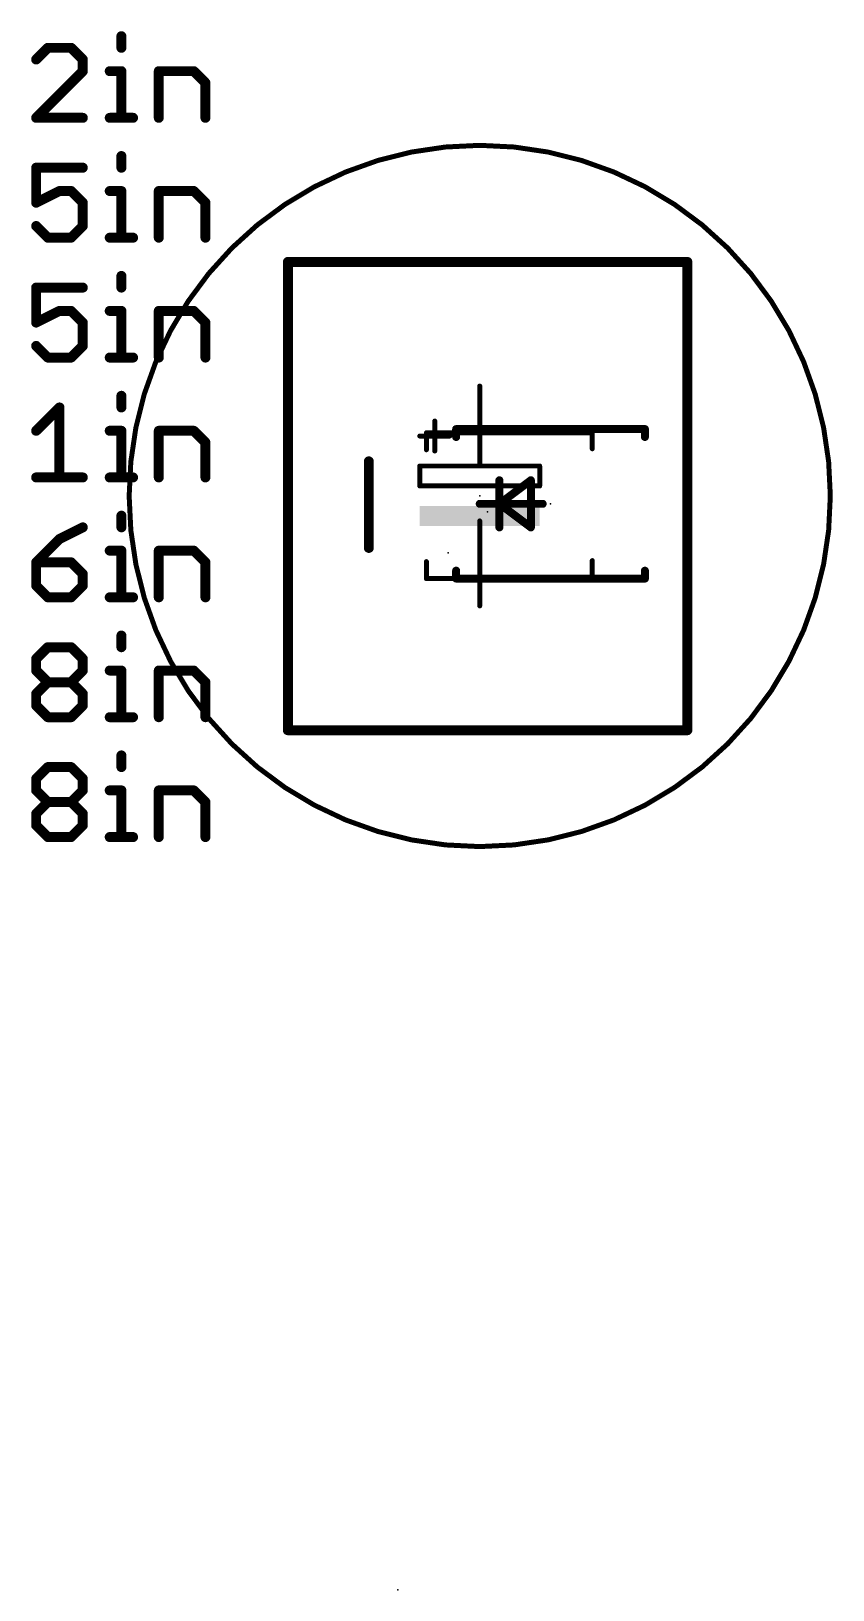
# Model space of a CAD drawing. Extents: x -49 to 146, y -19 to 112.
# Drawn here: x -26.61 to -6.22, y -19.01 to 20.62 of the extents above; entities that cross this region are included whole.
import ezdxf

# ---------------------------------------------------------------- set-up
doc = ezdxf.new("R2010")
doc.units = 0
for name, color, linetype in [('21', 253, 'CONTINUOUS'), ('23', 7, 'CONTINUOUS'), ('44', 253, 'CONTINUOUS')]:
    doc.layers.add(name, color=color, linetype=linetype)

# ---------------------------------------------------------------- blocks, each defined once
blk = doc.blocks.new('RECT')
blk.add_solid([(-0.5, -0.5), (0.5, -0.5), (-0.5, 0.5), (0.5, 0.5)])

msp = doc.modelspace()

# ---------------------------------------------------------------- linework, layer by layer
at = {"layer": '21'}
for points, const_width in [([(-15.2, -0.1154, 1), (-15.2, 17.7154, 1), (-15.2, -0.1154)], 0.127), ([(-20.08, 14.8135, 1), (-20.08, 14.6865)], 0.127), ([(-20.0165, 14.75, 1), (-20.1435, 14.75)], 0.127), ([(-9.8565, 14.75, 1), (-9.9835, 14.75)], 0.127), ([(-9.92, 14.6865, 1), (-9.92, 14.8135)], 0.127), ([(-15.1683, 11.594, 1), (-15.2318, 11.594)], 0.0635), ([(-16.3113, 10.705, 1), (-16.3747, 10.705)], 0.0635), ([(-16.724, 10.3558, 1), (-16.724, 10.2922)], 0.0635), ([(-16.5558, 10.4384, 1), (-16.5558, 10.3749)], 0.0635), ([(-16.5241, 10.4066, 1), (-16.5876, 10.4066)], 0.0635), ([(-15.962, 10.2922, 1), (-15.962, 10.3558)], 0.0635), ([(-15.7492, 10.5, 1), (-15.8508, 10.5)], 0.1016), ([(-15.8, 10.5508, 1), (-15.8, 10.4492)], 0.1016), ([(-15.8508, 10.3, 1), (-15.7492, 10.3)], 0.1016), ([(-12.3077, 10.4066, 1), (-12.3712, 10.4066)], 0.0635), ([(-12.3394, 10.3749, 1), (-12.3394, 10.4384)], 0.0635), ([(-10.9492, 10.5, 1), (-11.0508, 10.5)], 0.1016), ([(-11.0508, 10.3, 1), (-10.9492, 10.3)], 0.1016), ([(-11, 10.4492, 1), (-11, 10.5508)], 0.1016), ([(-16.5876, 9.9748, 1), (-16.5241, 9.9748)], 0.0635), ([(-16.3747, 9.943, 1), (-16.3113, 9.943)], 0.0635), ([(-12.3712, 10.0002, 1), (-12.3077, 10.0002)], 0.0635), ([(-17.9571, 9.6794, 1), (-18.0841, 9.6794)], 0.127), ([(-16.724, 9.5938, 1), (-16.724, 9.5303)], 0.0635), ([(-16.6923, 9.562, 1), (-16.7557, 9.562)], 0.0635), ([(-15.2318, 9.562, 1), (-15.1683, 9.562)], 0.0635), ([(-15.2, 9.5938, 1), (-15.2, 9.5303)], 0.0635), ([(-15.2, 9.5303, 1), (-15.2, 9.5938)], 0.0635), ([(-13.6442, 9.562, 1), (-13.7078, 9.562)], 0.0635), ([(-13.676, 9.5303, 1), (-13.676, 9.5938)], 0.0635), ([(-16.724, 9.0858, 1), (-16.724, 9.0222)], 0.0635), ([(-14.6492, 9.2, 1), (-14.7508, 9.2)], 0.1016), ([(-13.8492, 9.2, 1), (-13.9508, 9.2)], 0.1016), ([(-13.8695, 9.1594, 1), (-13.9305, 9.2406)], 0.1016), ([(-13.676, 9.0222, 1), (-13.676, 9.0858)], 0.0635), ([(-16.7557, 9.054, 1), (-16.6923, 9.054)], 0.0635), ([(-13.7078, 9.054, 1), (-13.6442, 9.054)], 0.0635), ([(-15.2, 8.6508, 1), (-15.2, 8.5492)], 0.1016), ([(-14.6492, 8.6, 1), (-14.7508, 8.6)], 0.1016), ([(-14.6695, 8.6406, 1), (-14.7305, 8.5594)], 0.1016), ([(-14.7305, 8.6406, 1), (-14.6695, 8.5594)], 0.1016), ([(-14.7508, 8.6, 1), (-14.6492, 8.6)], 0.1016), ([(-13.6, 8.5492, 1), (-13.6, 8.6508)], 0.1016), ([(-15.1683, 8.165, 1), (-15.2318, 8.165)], 0.0635), ([(-14.7508, 8, 1), (-14.6492, 8)], 0.1016), ([(-13.9508, 8, 1), (-13.8492, 8)], 0.1016), ([(-13.9305, 7.9594, 1), (-13.8695, 8.0406)], 0.1016), ([(-18.0841, 7.4794, 1), (-17.9571, 7.4794)], 0.127), ([(-16.5241, 7.13, 1), (-16.5876, 7.13)], 0.0635), ([(-12.3077, 7.1554, 1), (-12.3712, 7.1554)], 0.0635), ([(-16.5558, 6.7299, 1), (-16.5558, 6.6665)], 0.0635), ([(-15.7492, 6.9, 1), (-15.8508, 6.9)], 0.1016), ([(-15.8, 6.7508, 1), (-15.8, 6.6492)], 0.1016), ([(-15.8508, 6.7, 1), (-15.7492, 6.7)], 0.1016), ([(-12.3394, 6.6665, 1), (-12.3394, 6.7299)], 0.0635), ([(-10.9492, 6.9, 1), (-11.0508, 6.9)], 0.1016), ([(-11.0508, 6.7, 1), (-10.9492, 6.7)], 0.1016), ([(-11, 6.6492, 1), (-11, 6.7508)], 0.1016), ([(-16.5876, 6.6982, 1), (-16.5241, 6.6982)], 0.0635), ([(-12.3712, 6.6982, 1), (-12.3077, 6.6982)], 0.0635), ([(-15.2318, 6.006, 1), (-15.1683, 6.006)], 0.0635), ([(-20.08, 2.9072, 1), (-20.08, 2.7802)], 0.127), ([(-20.1435, 2.8437, 1), (-20.0165, 2.8437)], 0.127), ([(-9.9835, 2.8437, 1), (-9.8565, 2.8437)], 0.127), ([(-9.92, 2.7802, 1), (-9.92, 2.9072)], 0.127)]:
    msp.add_lwpolyline(points, format="xyb", dxfattribs=dict(at, const_width=const_width))
for points, const_width in [([(-20.08, 14.75), (-9.92, 14.75)], 0.254), ([(-20.08, 2.8437), (-20.08, 14.75)], 0.254), ([(-9.92, 14.75), (-9.92, 2.8437)], 0.254), ([(-15.2, 9.562), (-15.2, 11.594)], 0.127), ([(-16.343, 10.705), (-16.343, 9.943)], 0.127), ([(-15.962, 10.324), (-16.724, 10.324)], 0.127), ([(-16.5558, 10.4066), (-12.3394, 10.4066)], 0.127), ([(-16.5558, 10.4066), (-16.5558, 9.9748)], 0.127), ([(-15.8, 10.3), (-15.8, 10.5)], 0.2032), ([(-15.8, 10.5), (-11, 10.5)], 0.2032), ([(-12.3394, 10.4066), (-12.3394, 10.0002)], 0.127), ([(-11, 10.5), (-11, 10.3)], 0.2032), ([(-18.0206, 9.6794), (-18.0206, 7.4794)], 0.254), ([(-16.724, 9.562), (-16.724, 9.054)], 0.127), ([(-15.2, 9.562), (-16.724, 9.562)], 0.127), ([(-13.676, 9.562), (-15.2, 9.562)], 0.127), ([(-13.676, 9.054), (-13.676, 9.562)], 0.127), ([(-16.724, 9.054), (-13.676, 9.054)], 0.127), ([(-14.7, 9.2), (-14.7, 8.6)], 0.2032), ([(-14.7, 8.6), (-13.9, 9.2)], 0.2032), ([(-13.9, 9.2), (-13.9, 8)], 0.2032), ([(-15.2, 8.6), (-13.6, 8.6)], 0.2032), ([(-14.7, 8.6), (-14.7, 8)], 0.2032), ([(-13.9, 8), (-14.7, 8.6)], 0.2032), ([(-15.2, 8.165), (-15.2, 6.006)], 0.127), ([(-16.5558, 6.6982), (-16.5558, 7.13)], 0.127), ([(-12.3394, 6.6982), (-12.3394, 7.1554)], 0.127), ([(-12.3394, 6.6982), (-16.5558, 6.6982)], 0.127), ([(-15.8, 6.7), (-15.8, 6.9)], 0.2032), ([(-11, 6.7), (-15.8, 6.7)], 0.2032), ([(-11, 6.9), (-11, 6.7)], 0.2032), ([(-9.92, 2.8437), (-20.08, 2.8437)], 0.254)]:
    msp.add_lwpolyline(points, dxfattribs=dict(at, const_width=const_width))
at = {"layer": '23'}
for p in [(-15.2, 8.8), (-15, 8.4), (-14.4, 8.6), (-13.4, 8.6), (-16, 7.35), (-17.282, -19.013)]:
    msp.add_point(p, dxfattribs=at)
at = {"layer": '44', "const_width": 0.254}
for points in [[(-24.3126, 20.4911), (-24.3126, 20.1945)], [(-26.1836, 20.1945), (-26.4802, 19.8979)], [(-25.5905, 20.1945), (-26.1836, 20.1945)], [(-25.2939, 19.8979), (-25.5905, 20.1945)], [(-25.2939, 19.6013), (-25.2939, 19.8979)], [(-26.4802, 18.415), (-25.2939, 19.6013)], [(-24.6092, 19.6013), (-24.3126, 19.6013)], [(-24.3126, 19.6013), (-24.3126, 18.415)], [(-23.3618, 18.415), (-23.3618, 19.6013)], [(-23.3618, 19.6013), (-22.4721, 19.6013)], [(-22.4721, 19.6013), (-22.1755, 19.3048)], [(-22.1755, 19.3048), (-22.1755, 18.415)], [(-25.2939, 18.415), (-26.4802, 18.415)], [(-24.6092, 18.415), (-24.016, 18.415)], [(-24.3126, 17.4431), (-24.3126, 17.1465)], [(-25.2939, 17.1465), (-26.4802, 17.1465)], [(-26.4802, 17.1465), (-26.4802, 16.2568)], [(-26.4802, 16.2568), (-25.887, 16.5533)], [(-25.887, 16.5533), (-25.5905, 16.5533)], [(-25.5905, 16.5533), (-25.2939, 16.2568)], [(-24.6092, 16.5533), (-24.3126, 16.5533)], [(-24.3126, 16.5533), (-24.3126, 15.367)], [(-23.3618, 15.367), (-23.3618, 16.5533)], [(-23.3618, 16.5533), (-22.4721, 16.5533)], [(-22.4721, 16.5533), (-22.1755, 16.2568)], [(-25.2939, 16.2568), (-25.2939, 15.6636)], [(-22.1755, 16.2568), (-22.1755, 15.367)], [(-26.1836, 15.367), (-26.4802, 15.6636)], [(-25.5905, 15.367), (-26.1836, 15.367)], [(-25.2939, 15.6636), (-25.5905, 15.367)], [(-24.6092, 15.367), (-24.016, 15.367)], [(-24.3126, 14.3951), (-24.3126, 14.0985)], [(-25.2939, 14.0985), (-26.4802, 14.0985)], [(-26.4802, 14.0985), (-26.4802, 13.2088)], [(-26.4802, 13.2088), (-25.887, 13.5053)], [(-25.887, 13.5053), (-25.5905, 13.5053)], [(-25.5905, 13.5053), (-25.2939, 13.2088)], [(-24.6092, 13.5053), (-24.3126, 13.5053)], [(-24.3126, 13.5053), (-24.3126, 12.319)], [(-23.3618, 12.319), (-23.3618, 13.5053)], [(-23.3618, 13.5053), (-22.4721, 13.5053)], [(-22.4721, 13.5053), (-22.1755, 13.2088)], [(-25.2939, 13.2088), (-25.2939, 12.6156)], [(-22.1755, 13.2088), (-22.1755, 12.319)], [(-26.1836, 12.319), (-26.4802, 12.6156)], [(-25.2939, 12.6156), (-25.5905, 12.319)], [(-25.5905, 12.319), (-26.1836, 12.319)], [(-24.6092, 12.319), (-24.016, 12.319)], [(-26.4802, 10.4573), (-25.887, 11.0505)], [(-25.887, 11.0505), (-25.887, 9.271)], [(-24.3126, 11.3471), (-24.3126, 11.0505)], [(-24.6092, 10.4573), (-24.3126, 10.4573)], [(-24.3126, 10.4573), (-24.3126, 9.271)], [(-23.3618, 9.271), (-23.3618, 10.4573)], [(-23.3618, 10.4573), (-22.4721, 10.4573)], [(-22.4721, 10.4573), (-22.1755, 10.1608)], [(-22.1755, 10.1608), (-22.1755, 9.271)], [(-26.4802, 9.271), (-25.2939, 9.271)], [(-24.6092, 9.271), (-24.016, 9.271)], [(-24.3126, 8.2991), (-24.3126, 8.0025)], [(-25.2939, 8.0025), (-25.887, 7.7059)], [(-25.887, 7.7059), (-26.4802, 7.1128)], [(-24.6092, 7.4093), (-24.3126, 7.4093)], [(-24.3126, 7.4093), (-24.3126, 6.223)], [(-23.3618, 6.223), (-23.3618, 7.4093)], [(-23.3618, 7.4093), (-22.4721, 7.4093)], [(-22.4721, 7.4093), (-22.1755, 7.1128)], [(-26.4802, 7.1128), (-26.4802, 6.5196)], [(-25.5905, 7.1128), (-26.4802, 7.1128)], [(-25.2939, 6.8162), (-25.5905, 7.1128)], [(-22.1755, 7.1128), (-22.1755, 6.223)], [(-25.2939, 6.5196), (-25.2939, 6.8162)], [(-26.4802, 6.5196), (-26.1836, 6.223)], [(-26.1836, 6.223), (-25.5905, 6.223)], [(-25.5905, 6.223), (-25.2939, 6.5196)], [(-24.6092, 6.223), (-24.016, 6.223)], [(-24.3126, 5.2511), (-24.3126, 4.9545)], [(-26.4802, 4.6579), (-26.1836, 4.9545)], [(-26.4802, 4.3613), (-26.4802, 4.6579)], [(-26.1836, 4.9545), (-25.5905, 4.9545)], [(-25.5905, 4.9545), (-25.2939, 4.6579)], [(-25.2939, 4.6579), (-25.2939, 4.3613)], [(-26.1836, 4.0648), (-26.4802, 4.3613)], [(-25.2939, 4.3613), (-25.5905, 4.0648)], [(-24.6092, 4.3613), (-24.3126, 4.3613)], [(-24.3126, 4.3613), (-24.3126, 3.175)], [(-23.3618, 3.175), (-23.3618, 4.3613)], [(-23.3618, 4.3613), (-22.4721, 4.3613)], [(-22.4721, 4.3613), (-22.1755, 4.0648)], [(-26.4802, 3.7682), (-26.1836, 4.0648)], [(-26.1836, 4.0648), (-25.5905, 4.0648)], [(-25.5905, 4.0648), (-25.2939, 3.7682)], [(-22.1755, 4.0648), (-22.1755, 3.175)], [(-26.4802, 3.4716), (-26.4802, 3.7682)], [(-26.1836, 3.175), (-26.4802, 3.4716)], [(-25.2939, 3.4716), (-25.5905, 3.175)], [(-25.2939, 3.7682), (-25.2939, 3.4716)], [(-25.5905, 3.175), (-26.1836, 3.175)], [(-24.6092, 3.175), (-24.016, 3.175)], [(-26.4802, 1.6099), (-26.1836, 1.9065)], [(-26.1836, 1.9065), (-25.5905, 1.9065)], [(-25.5905, 1.9065), (-25.2939, 1.6099)], [(-24.3126, 2.2031), (-24.3126, 1.9065)], [(-26.4802, 1.3133), (-26.4802, 1.6099)], [(-25.2939, 1.6099), (-25.2939, 1.3133)], [(-26.1836, 1.0168), (-26.4802, 1.3133)], [(-25.2939, 1.3133), (-25.5905, 1.0168)], [(-24.6092, 1.3133), (-24.3126, 1.3133)], [(-24.3126, 1.3133), (-24.3126, 0.127)], [(-23.3618, 0.127), (-23.3618, 1.3133)], [(-23.3618, 1.3133), (-22.4721, 1.3133)], [(-22.4721, 1.3133), (-22.1755, 1.0168)], [(-26.4802, 0.7202), (-26.1836, 1.0168)], [(-26.4802, 0.4236), (-26.4802, 0.7202)], [(-26.1836, 1.0168), (-25.5905, 1.0168)], [(-25.5905, 1.0168), (-25.2939, 0.7202)], [(-25.2939, 0.7202), (-25.2939, 0.4236)], [(-22.1755, 1.0168), (-22.1755, 0.127)], [(-26.1836, 0.127), (-26.4802, 0.4236)], [(-25.2939, 0.4236), (-25.5905, 0.127)], [(-25.5905, 0.127), (-26.1836, 0.127)], [(-24.6092, 0.127), (-24.016, 0.127)]]:
    msp.add_lwpolyline(points, dxfattribs=at)
at = {"layer": '44', "const_width": 0.127}
for points in [[(-24.2491, 20.4911, 1), (-24.3761, 20.4911)], [(-26.1836, 20.258, 1), (-26.1836, 20.131)], [(-26.1387, 20.1496, 1), (-26.2285, 20.2394)], [(-25.5456, 20.2394, 1), (-25.6354, 20.1496)], [(-25.5905, 20.131, 1), (-25.5905, 20.258)], [(-24.3761, 20.1945, 1), (-24.2491, 20.1945)], [(-26.5251, 19.9428, 1), (-26.4353, 19.853)], [(-25.2304, 19.8979, 1), (-25.3574, 19.8979)], [(-25.3388, 19.853, 1), (-25.249, 19.9428)], [(-25.3574, 19.6013, 1), (-25.2304, 19.6013)], [(-25.249, 19.5564, 1), (-25.3388, 19.6462)], [(-24.6092, 19.6648, 1), (-24.6092, 19.5378)], [(-24.2491, 19.6013, 1), (-24.3761, 19.6013)], [(-24.3126, 19.5378, 1), (-24.3126, 19.6648)], [(-23.2983, 19.6013, 1), (-23.4253, 19.6013)], [(-23.3618, 19.6648, 1), (-23.3618, 19.5378)], [(-22.4272, 19.6462, 1), (-22.517, 19.5564)], [(-22.4721, 19.5378, 1), (-22.4721, 19.6648)], [(-22.112, 19.3048, 1), (-22.239, 19.3048)], [(-22.2204, 19.2599, 1), (-22.1306, 19.3497)], [(-26.4802, 18.4785, 1), (-26.4802, 18.3515)], [(-26.5251, 18.4599, 1), (-26.4353, 18.3701)], [(-25.2939, 18.3515, 1), (-25.2939, 18.4785)], [(-24.6092, 18.4785, 1), (-24.6092, 18.3515)], [(-24.3761, 18.415, 1), (-24.2491, 18.415)], [(-24.016, 18.3515, 1), (-24.016, 18.4785)], [(-23.4253, 18.415, 1), (-23.2983, 18.415)], [(-22.239, 18.415, 1), (-22.112, 18.415)], [(-24.2491, 17.4431, 1), (-24.3761, 17.4431)], [(-26.4802, 17.21, 1), (-26.4802, 17.083)], [(-26.4167, 17.1465, 1), (-26.5437, 17.1465)], [(-25.2939, 17.083, 1), (-25.2939, 17.21)], [(-24.3761, 17.1465, 1), (-24.2491, 17.1465)], [(-25.887, 16.6168, 1), (-25.887, 16.4898)], [(-25.8586, 16.4966, 1), (-25.9154, 16.6101)], [(-25.5456, 16.5982, 1), (-25.6354, 16.5084)], [(-25.5905, 16.4898, 1), (-25.5905, 16.6168)], [(-24.6092, 16.6168, 1), (-24.6092, 16.4898)], [(-24.2491, 16.5533, 1), (-24.3761, 16.5533)], [(-24.3126, 16.4898, 1), (-24.3126, 16.6168)], [(-23.2983, 16.5533, 1), (-23.4253, 16.5533)], [(-23.3618, 16.6168, 1), (-23.3618, 16.4898)], [(-22.4272, 16.5982, 1), (-22.517, 16.5084)], [(-22.4721, 16.4898, 1), (-22.4721, 16.6168)], [(-26.5086, 16.3136, 1), (-26.4518, 16.2)], [(-26.5437, 16.2568, 1), (-26.4167, 16.2568)], [(-25.2304, 16.2568, 1), (-25.3574, 16.2568)], [(-25.3388, 16.2119, 1), (-25.249, 16.3017)], [(-22.112, 16.2568, 1), (-22.239, 16.2568)], [(-22.2204, 16.2119, 1), (-22.1306, 16.3017)], [(-26.4353, 15.7085, 1), (-26.5251, 15.6187)], [(-26.1836, 15.4305, 1), (-26.1836, 15.3035)], [(-26.2285, 15.3221, 1), (-26.1387, 15.4119)], [(-25.6354, 15.4119, 1), (-25.5456, 15.3221)], [(-25.5905, 15.3035, 1), (-25.5905, 15.4305)], [(-25.3574, 15.6636, 1), (-25.2304, 15.6636)], [(-25.249, 15.6187, 1), (-25.3388, 15.7085)], [(-24.6092, 15.4305, 1), (-24.6092, 15.3035)], [(-24.016, 15.3035, 1), (-24.016, 15.4305)], [(-24.3761, 15.367, 1), (-24.2491, 15.367)], [(-23.4253, 15.367, 1), (-23.2983, 15.367)], [(-22.239, 15.367, 1), (-22.112, 15.367)], [(-24.2491, 14.3951, 1), (-24.3761, 14.3951)], [(-26.4802, 14.162, 1), (-26.4802, 14.035)], [(-26.4167, 14.0985, 1), (-26.5437, 14.0985)], [(-25.2939, 14.035, 1), (-25.2939, 14.162)], [(-24.3761, 14.0985, 1), (-24.2491, 14.0985)], [(-25.887, 13.5688, 1), (-25.887, 13.4418)], [(-25.8586, 13.4486, 1), (-25.9154, 13.5621)], [(-25.5456, 13.5502, 1), (-25.6354, 13.4604)], [(-25.5905, 13.4418, 1), (-25.5905, 13.5688)], [(-24.6092, 13.5688, 1), (-24.6092, 13.4418)], [(-24.2491, 13.5053, 1), (-24.3761, 13.5053)], [(-24.3126, 13.4418, 1), (-24.3126, 13.5688)], [(-23.2983, 13.5053, 1), (-23.4253, 13.5053)], [(-23.3618, 13.5688, 1), (-23.3618, 13.4418)], [(-22.4272, 13.5502, 1), (-22.517, 13.4604)], [(-22.4721, 13.4418, 1), (-22.4721, 13.5688)], [(-26.5086, 13.2656, 1), (-26.4518, 13.152)], [(-26.5437, 13.2088, 1), (-26.4167, 13.2088)], [(-25.2304, 13.2088, 1), (-25.3574, 13.2088)], [(-25.3388, 13.1639, 1), (-25.249, 13.2537)], [(-22.112, 13.2088, 1), (-22.239, 13.2088)], [(-22.2204, 13.1639, 1), (-22.1306, 13.2537)], [(-26.4353, 12.6605, 1), (-26.5251, 12.5707)], [(-25.249, 12.5707, 1), (-25.3388, 12.6605)], [(-26.1836, 12.3825, 1), (-26.1836, 12.2555)], [(-26.2285, 12.2741, 1), (-26.1387, 12.3639)], [(-25.6354, 12.3639, 1), (-25.5456, 12.2741)], [(-25.5905, 12.2555, 1), (-25.5905, 12.3825)], [(-25.3574, 12.6156, 1), (-25.2304, 12.6156)], [(-24.6092, 12.3825, 1), (-24.6092, 12.2555)], [(-24.3761, 12.319, 1), (-24.2491, 12.319)], [(-24.016, 12.2555, 1), (-24.016, 12.3825)], [(-23.4253, 12.319, 1), (-23.2983, 12.319)], [(-22.239, 12.319, 1), (-22.112, 12.319)], [(-25.8235, 11.0505, 1), (-25.9505, 11.0505)], [(-25.8421, 11.0056, 1), (-25.9319, 11.0954)], [(-24.2491, 11.3471, 1), (-24.3761, 11.3471)], [(-24.3761, 11.0505, 1), (-24.2491, 11.0505)], [(-26.5251, 10.5022, 1), (-26.4353, 10.4124)], [(-24.6092, 10.5208, 1), (-24.6092, 10.3938)], [(-24.2491, 10.4573, 1), (-24.3761, 10.4573)], [(-24.3126, 10.3938, 1), (-24.3126, 10.5208)], [(-23.2983, 10.4573, 1), (-23.4253, 10.4573)], [(-23.3618, 10.5208, 1), (-23.3618, 10.3938)], [(-22.4272, 10.5022, 1), (-22.517, 10.4124)], [(-22.4721, 10.3938, 1), (-22.4721, 10.5208)], [(-22.112, 10.1608, 1), (-22.239, 10.1608)], [(-22.2204, 10.1159, 1), (-22.1306, 10.2057)], [(-26.4802, 9.3345, 1), (-26.4802, 9.2075)], [(-25.9505, 9.271, 1), (-25.8235, 9.271)], [(-25.2939, 9.2075, 1), (-25.2939, 9.3345)], [(-24.6092, 9.3345, 1), (-24.6092, 9.2075)], [(-24.3761, 9.271, 1), (-24.2491, 9.271)], [(-24.016, 9.2075, 1), (-24.016, 9.3345)], [(-23.4253, 9.271, 1), (-23.2983, 9.271)], [(-22.239, 9.271, 1), (-22.112, 9.271)], [(-24.2491, 8.2991, 1), (-24.3761, 8.2991)], [(-25.2655, 7.9457, 1), (-25.3223, 8.0593)], [(-24.3761, 8.0025, 1), (-24.2491, 8.0025)], [(-25.9154, 7.7627, 1), (-25.8586, 7.6491)], [(-25.8421, 7.661, 1), (-25.9319, 7.7508)], [(-24.6092, 7.4728, 1), (-24.6092, 7.3458)], [(-24.2491, 7.4093, 1), (-24.3761, 7.4093)], [(-24.3126, 7.3458, 1), (-24.3126, 7.4728)], [(-23.2983, 7.4093, 1), (-23.4253, 7.4093)], [(-23.3618, 7.4728, 1), (-23.3618, 7.3458)], [(-22.4272, 7.4542, 1), (-22.517, 7.3644)], [(-22.4721, 7.3458, 1), (-22.4721, 7.4728)], [(-26.4167, 7.1128, 1), (-26.5437, 7.1128)], [(-26.4802, 7.1763, 1), (-26.4802, 7.0493)], [(-26.5251, 7.1577, 1), (-26.4353, 7.0679)], [(-25.5456, 7.1577, 1), (-25.6354, 7.0679)], [(-25.5905, 7.0493, 1), (-25.5905, 7.1763)], [(-22.112, 7.1128, 1), (-22.239, 7.1128)], [(-22.2204, 7.0679, 1), (-22.1306, 7.1577)], [(-25.2304, 6.8162, 1), (-25.3574, 6.8162)], [(-25.3388, 6.7713, 1), (-25.249, 6.8611)], [(-26.4353, 6.5645, 1), (-26.5251, 6.4747)], [(-26.5437, 6.5196, 1), (-26.4167, 6.5196)], [(-26.1836, 6.2865, 1), (-26.1836, 6.1595)], [(-25.5905, 6.1595, 1), (-25.5905, 6.2865)], [(-25.3574, 6.5196, 1), (-25.2304, 6.5196)], [(-25.249, 6.4747, 1), (-25.3388, 6.5645)], [(-24.6092, 6.2865, 1), (-24.6092, 6.1595)], [(-24.016, 6.1595, 1), (-24.016, 6.2865)], [(-26.2285, 6.1781, 1), (-26.1387, 6.2679)], [(-25.6354, 6.2679, 1), (-25.5456, 6.1781)], [(-24.3761, 6.223, 1), (-24.2491, 6.223)], [(-23.4253, 6.223, 1), (-23.2983, 6.223)], [(-22.239, 6.223, 1), (-22.112, 6.223)], [(-24.2491, 5.2511, 1), (-24.3761, 5.2511)], [(-26.4167, 4.6579, 1), (-26.5437, 4.6579)], [(-26.5251, 4.7028, 1), (-26.4353, 4.613)], [(-26.1836, 5.018, 1), (-26.1836, 4.891)], [(-26.1387, 4.9096, 1), (-26.2285, 4.9994)], [(-25.5456, 4.9994, 1), (-25.6354, 4.9096)], [(-25.5905, 4.891, 1), (-25.5905, 5.018)], [(-25.2304, 4.6579, 1), (-25.3574, 4.6579)], [(-25.3388, 4.613, 1), (-25.249, 4.7028)], [(-24.3761, 4.9545, 1), (-24.2491, 4.9545)], [(-26.4353, 4.4062, 1), (-26.5251, 4.3164)], [(-26.5437, 4.3613, 1), (-26.4167, 4.3613)], [(-25.3574, 4.3613, 1), (-25.2304, 4.3613)], [(-25.249, 4.3164, 1), (-25.3388, 4.4062)], [(-24.6092, 4.4248, 1), (-24.6092, 4.2978)], [(-24.2491, 4.3613, 1), (-24.3761, 4.3613)], [(-24.3126, 4.2978, 1), (-24.3126, 4.4248)], [(-23.2983, 4.3613, 1), (-23.4253, 4.3613)], [(-23.3618, 4.4248, 1), (-23.3618, 4.2978)], [(-22.4272, 4.4062, 1), (-22.517, 4.3164)], [(-22.4721, 4.2978, 1), (-22.4721, 4.4248)], [(-26.1836, 4.1283, 1), (-26.1836, 4.0013)], [(-26.1387, 4.0199, 1), (-26.2285, 4.1097)], [(-26.2285, 4.0199, 1), (-26.1387, 4.1097)], [(-25.5456, 4.1097, 1), (-25.6354, 4.0199)], [(-25.6354, 4.1097, 1), (-25.5456, 4.0199)], [(-25.5905, 4.0013, 1), (-25.5905, 4.1283)], [(-22.112, 4.0648, 1), (-22.239, 4.0648)], [(-22.2204, 4.0199, 1), (-22.1306, 4.1097)], [(-26.4167, 3.7682, 1), (-26.5437, 3.7682)], [(-26.5251, 3.8131, 1), (-26.4353, 3.7233)], [(-26.4353, 3.5165, 1), (-26.5251, 3.4267)], [(-25.2304, 3.7682, 1), (-25.3574, 3.7682)], [(-25.3388, 3.7233, 1), (-25.249, 3.8131)], [(-25.249, 3.4267, 1), (-25.3388, 3.5165)], [(-26.5437, 3.4716, 1), (-26.4167, 3.4716)], [(-26.1836, 3.2385, 1), (-26.1836, 3.1115)], [(-26.2285, 3.1301, 1), (-26.1387, 3.2199)], [(-25.6354, 3.2199, 1), (-25.5456, 3.1301)], [(-25.5905, 3.1115, 1), (-25.5905, 3.2385)], [(-25.3574, 3.4716, 1), (-25.2304, 3.4716)], [(-24.6092, 3.2385, 1), (-24.6092, 3.1115)], [(-24.3761, 3.175, 1), (-24.2491, 3.175)], [(-24.016, 3.1115, 1), (-24.016, 3.2385)], [(-23.4253, 3.175, 1), (-23.2983, 3.175)], [(-22.239, 3.175, 1), (-22.112, 3.175)], [(-26.1836, 1.97, 1), (-26.1836, 1.843)], [(-26.1387, 1.8616, 1), (-26.2285, 1.9514)], [(-25.5456, 1.9514, 1), (-25.6354, 1.8616)], [(-25.5905, 1.843, 1), (-25.5905, 1.97)], [(-24.2491, 2.2031, 1), (-24.3761, 2.2031)], [(-26.4167, 1.6099, 1), (-26.5437, 1.6099)], [(-26.5251, 1.6548, 1), (-26.4353, 1.565)], [(-25.2304, 1.6099, 1), (-25.3574, 1.6099)], [(-25.3388, 1.565, 1), (-25.249, 1.6548)], [(-24.3761, 1.9065, 1), (-24.2491, 1.9065)], [(-26.4353, 1.3582, 1), (-26.5251, 1.2684)], [(-26.5437, 1.3133, 1), (-26.4167, 1.3133)], [(-25.3574, 1.3133, 1), (-25.2304, 1.3133)], [(-25.249, 1.2684, 1), (-25.3388, 1.3582)], [(-24.6092, 1.3768, 1), (-24.6092, 1.2498)], [(-24.2491, 1.3133, 1), (-24.3761, 1.3133)], [(-24.3126, 1.2498, 1), (-24.3126, 1.3768)], [(-23.2983, 1.3133, 1), (-23.4253, 1.3133)], [(-23.3618, 1.3768, 1), (-23.3618, 1.2498)], [(-22.4272, 1.3582, 1), (-22.517, 1.2684)], [(-22.4721, 1.2498, 1), (-22.4721, 1.3768)], [(-26.4167, 0.7202, 1), (-26.5437, 0.7202)], [(-26.5251, 0.7651, 1), (-26.4353, 0.6753)], [(-26.1836, 1.0803, 1), (-26.1836, 0.9533)], [(-26.1387, 0.9719, 1), (-26.2285, 1.0617)], [(-26.2285, 0.9719, 1), (-26.1387, 1.0617)], [(-25.5456, 1.0617, 1), (-25.6354, 0.9719)], [(-25.6354, 1.0617, 1), (-25.5456, 0.9719)], [(-25.5905, 0.9533, 1), (-25.5905, 1.0803)], [(-25.2304, 0.7202, 1), (-25.3574, 0.7202)], [(-25.3388, 0.6753, 1), (-25.249, 0.7651)], [(-22.112, 1.0168, 1), (-22.239, 1.0168)], [(-22.2204, 0.9719, 1), (-22.1306, 1.0617)], [(-26.4353, 0.4685, 1), (-26.5251, 0.3787)], [(-26.5437, 0.4236, 1), (-26.4167, 0.4236)], [(-25.3574, 0.4236, 1), (-25.2304, 0.4236)], [(-25.249, 0.3787, 1), (-25.3388, 0.4685)], [(-26.1836, 0.1905, 1), (-26.1836, 0.0635)], [(-26.2285, 0.0821, 1), (-26.1387, 0.1719)], [(-25.6354, 0.1719, 1), (-25.5456, 0.0821)], [(-25.5905, 0.0635, 1), (-25.5905, 0.1905)], [(-24.6092, 0.1905, 1), (-24.6092, 0.0635)], [(-24.3761, 0.127, 1), (-24.2491, 0.127)], [(-24.016, 0.0635, 1), (-24.016, 0.1905)], [(-23.4253, 0.127, 1), (-23.2983, 0.127)], [(-22.239, 0.127, 1), (-22.112, 0.127)]]:
    msp.add_lwpolyline(points, format="xyb", dxfattribs=at)

# ---------------------------------------------------------------- block references
at = {"layer": '21', "xscale": 0.508, "yscale": 3.048, "rotation": 270}
msp.add_blockref('RECT', (-15.2, 8.292), dxfattribs=at)

doc.saveas('drawing.dxf')
